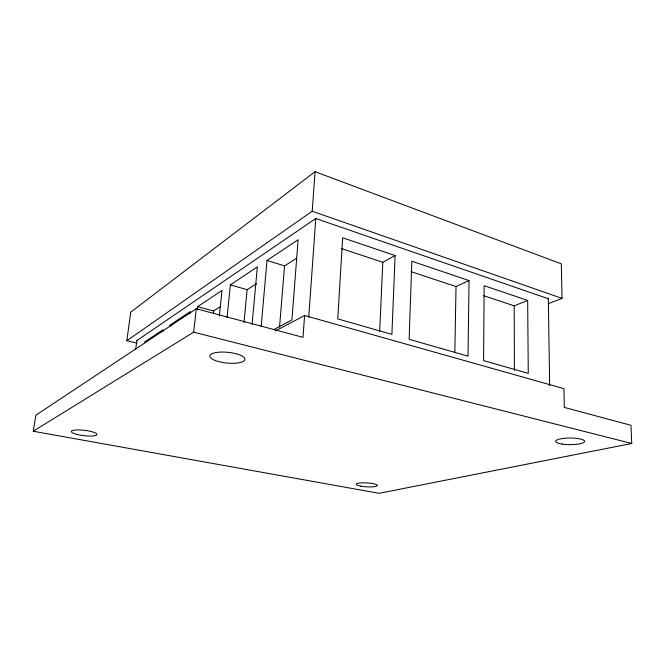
<?xml version="1.0" encoding="UTF-8"?>
<svg xmlns="http://www.w3.org/2000/svg" width="665" height="665" viewBox="0 0 665 665"><rect width="100%" height="100%" fill="white"/><g stroke="black" fill="none" stroke-linecap="round" stroke-linejoin="round"><path stroke-width="1" d="M469.033 280.58L468.027 356.132L409.125 339.291L411.826 261.212L469.033 280.58L456.024 286.549L411.07 271.653M454.835 352.65L456.024 286.549M395.118 255.56L391.893 334.37L337.754 318.892L342.675 237.804L395.118 255.56L382.807 262.284L341.71 248.66M379.673 331.536L382.807 262.284M308.735 317.255L315.784 218.419M304.595 315.501L303.007 337.346L196.308 308.735L35.893 415.193L33.25 431.236L379.058 493.305L631.75 443.488L630.952 425.292L564.319 407.429L563.928 388.651L304.595 315.501L275.277 330.995M136.932 343.148L126.832 340.721L312.193 211.229L315.077 171.695L561.327 263.855L562.05 298.369L548.5 303.606M279.533 327.213L284.537 265.9L296.557 258.253M261.17 326.473L266.998 260.472L298.128 239.741L291.927 319.932L273.83 329.557M252.077 324.503L257.355 266.898L230.381 284.869L227.073 317.629M243.997 322.641L247.114 289.682L256.59 283.656M219.334 316.041L221.985 290.455L197.638 306.673L197.297 309.74M213.39 313.04L213.606 310.979L220.481 306.615M33.25 431.236L193.665 332.176L196.308 308.735M190.049 313.622L190.281 311.577L169.533 325.401L171.437 325.883M162.767 331.769L163.016 329.74L144.571 342.026M135.677 349.591L136.89 340.422M126.832 340.721L130.722 312.184L315.077 171.695M136.874 340.547L315.775 218.511L548.309 298.735M483.779 295.75L514.203 305.834L527.669 300.439L528.268 373.356L483.571 360.58L484.153 285.701L527.669 300.439M193.665 332.176L631.75 443.488M197.638 306.673L213.606 310.979M230.381 284.869L247.114 289.682M266.998 260.472L284.537 265.9M312.193 211.229L562.05 298.369M548.293 297.928L549.681 385.617M514.203 305.834L514.419 370.455M360.646 486.148A10.615 1.978 3.2 0 0 377.354 485.625A10.615 1.978 3.2 0 0 362.417 482.84A10.615 1.978 3.2 0 0 360.646 486.148M562.415 444.112A14.455 3.308 0.1 0 0 584.618 441.51A14.455 3.308 0.1 0 0 563.471 438.393A14.455 3.308 0.1 0 0 562.415 444.112M215.518 360.605A17.614 5.378 5.6 0 0 244.504 360.397A17.614 5.378 5.6 0 0 222.152 352.059A17.614 5.378 5.6 0 0 215.518 360.605M76.982 434.42A12.909 2.693 6.8 0 0 96.949 434.636A12.909 2.693 6.8 0 0 78.537 429.914A12.909 2.693 6.8 0 0 76.982 434.42"/></g></svg>
